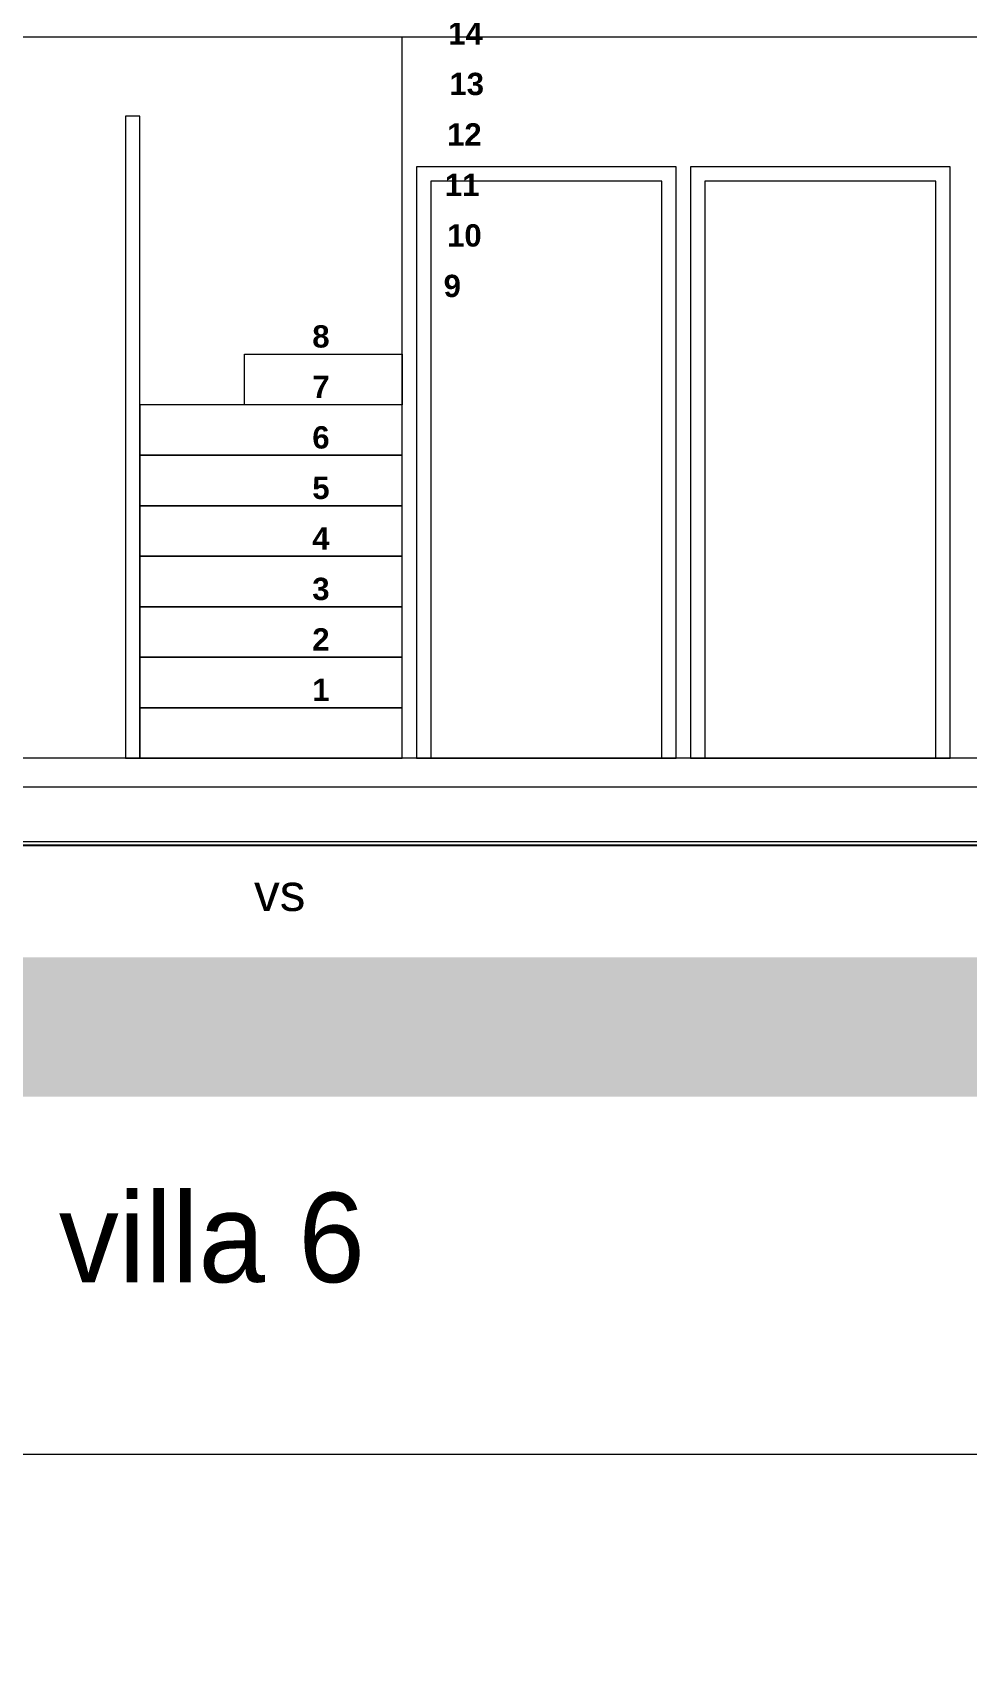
# Model space of a CAD drawing. Header units: metres. Extents: x 1.8 to 61.8, y -53.3 to -11.3.
# Drawn here: x 35.96 to 39.2, y -39.55 to -33.92 of the extents above; entities that cross this region are included whole.
import ezdxf
from ezdxf.enums import TextEntityAlignment as Align

# ---------------------------------------------------------------- set-up
doc = ezdxf.new("R2010")
doc.units = ezdxf.units.M
doc.header["$MEASUREMENT"] = 0
for name, color, linetype in [('Calque commun', 7, 'Continuous'), ('Cotations', 7, 'Continuous'), ('Textes', 7, 'Continuous')]:
    doc.layers.add(name, color=color, linetype=linetype)
doc.styles.add('Arial5', font='arial.ttf', dxfattribs={"height": 0.127566})
doc.styles.add('Arial6', font='arialbd.ttf', dxfattribs={"height": 0.077267})
doc.styles.add('Century Gothic', font='GOTHIC.TTF', dxfattribs={"height": 0.310302})

msp = doc.modelspace()

# ---------------------------------------------------------------- hatches: boundary and pattern name
at = {"layer": 'Calque commun', "linetype": 'Continuous', "lineweight": 18}
msp.add_hatch(color=9, dxfattribs=at).paths.add_polyline_path([(41.8099, -37.6027), (41.8099, -36.5304), (41.1514, -36.5304), (41.1514, -37.1354), (41.1514, -37.3594), (40.9514, -37.3594), (40.9514, -37.1204), (32.3498, -37.1204), (32.3498, -37.3594), (32.1498, -37.3594), (32.1498, -36.6804), (31.4709, -36.6804), (31.4709, -37.6027)])

# ---------------------------------------------------------------- linework, layer by layer
at = {"layer": 'Calque commun', "color": 7, "linetype": 'Continuous', "lineweight": 18}
for p, q in [((32.3498, -33.9304), (40.9514, -33.9304)), ((34.8359, -33.9304), (40.4811, -33.9304)), ((40.9514, -36.4304), (32.4697, -36.4304)), ((41.1514, -36.5304), (32.1498, -36.5304)), ((40.9514, -36.7204), (32.1498, -36.7204))]:
    msp.add_line(p, q, dxfattribs=at)
at = {"layer": 'Calque commun', "color": 3, "linetype": 'ByBlock', "lineweight": -2}
msp.add_line((32.3691, -36.7313), (40.9708, -36.7313), dxfattribs=at)
at = {"layer": 'Cotations', "color": 7, "linetype": 'Continuous', "lineweight": 9}
msp.add_line((51.4434, -38.8432), (1.7636, -38.8432), dxfattribs=at)

# ---------------------------------------------------------------- texts
at = {"layer": 'Calque commun', "color": 5, "linetype": 'ByBlock', "lineweight": -2, "style": 'Arial6'}
for s, height, p in [('14', 0.07727, (37.3985, -33.9804)), ('13', 0.07727, (37.4025, -34.1554)), ('12', 0.07727, (37.3945, -34.3304)), ('11', 0.07727, (37.3866, -34.5054)), ('10', 0.07727, (37.3945, -34.6804)), ('9', 0.0773, (37.3826, -34.8554)), ('8', 0.0773, (36.9272, -35.0304)), ('7', 0.0773, (36.9272, -35.2054)), ('6', 0.0773, (36.9272, -35.3804)), ('5', 0.0773, (36.9272, -35.5554)), ('4', 0.0773, (36.9272, -35.7304)), ('3', 0.0773, (36.9272, -35.9054)), ('2', 0.0773, (36.9272, -36.0804)), ('1', 0.0773, (36.9272, -36.2554))]:
    msp.add_text(s, height=height, dxfattribs=at).set_placement(p, align=Align.BOTTOM_LEFT)
at = {"layer": 'Textes', "color": 3, "linetype": 'ByBlock', "lineweight": -2, "style": 'Arial5'}
msp.add_text('vs', height=0.12757, dxfattribs=at).set_placement((36.7253, -36.998), align=Align.BOTTOM_LEFT)
at = {"layer": 'Textes', "color": 5, "linetype": 'ByBlock', "lineweight": -2, "style": 'Century Gothic'}
msp.add_text('villa 6', height=0.3103, dxfattribs=at).set_placement((36.0488, -38.3394), align=Align.BOTTOM_LEFT)

# ---------------------------------------------------------------- meshes
at = {"layer": 'Calque commun', "color": 7, "linetype": 'Continuous', "lineweight": 9}
mesh = msp.add_polyface(dxfattribs=at)
corners = [(61.7636, -11.3086), (1.7636, -11.3086), (1.7636, -53.3086), (61.7636, -53.3086)]
mesh.append_faces([[corners[k] for k in face] for face in [(0, 1, 2, 3)]], dxfattribs={"color": 7})
at = {"layer": 'Calque commun', "color": 20, "linetype": 'Continuous', "lineweight": 9}
mesh = msp.add_polyface(dxfattribs=at)
corners = [(37.2385, -33.9304), (40.8314, -33.9304), (40.8314, -36.4304), (37.2385, -36.4304)]
mesh.append_faces([[corners[k] for k in face] for face in [(0, 1, 2, 3)]], dxfattribs={"color": 20})
mesh = msp.add_polyface(dxfattribs=at)
corners = [(36.3298, -34.2054), (36.2798, -34.2054), (36.2798, -36.4304), (36.3298, -36.4304)]
mesh.append_faces([[corners[k] for k in face] for face in [(0, 1, 2, 3)]], dxfattribs={"color": 20})
mesh = msp.add_polyface(dxfattribs=at)
corners = [(38.1885, -34.3804), (37.2885, -34.3804), (37.2885, -36.4304), (38.1885, -36.4304)]
mesh.append_faces([[corners[k] for k in face] for face in [(0, 1, 2, 3)]], dxfattribs={"color": 20})
mesh = msp.add_polyface(dxfattribs=at)
corners = [(39.1385, -34.3804), (38.2385, -34.3804), (38.2385, -36.4304), (39.1385, -36.4304)]
mesh.append_faces([[corners[k] for k in face] for face in [(0, 1, 2, 3)]], dxfattribs={"color": 20})
mesh = msp.add_polyface(dxfattribs=at)
corners = [(36.6918, -35.0304), (37.2385, -35.0304), (37.2385, -35.2054), (36.6918, -35.2054)]
mesh.append_faces([[corners[k] for k in face] for face in [(0, 1, 2, 3)]], dxfattribs={"color": 20})
mesh = msp.add_polyface(dxfattribs=at)
corners = [(37.2385, -35.2054), (36.3298, -35.2054), (36.3298, -35.3804), (37.2385, -35.3804)]
mesh.append_faces([[corners[k] for k in face] for face in [(0, 1, 2, 3)]], dxfattribs={"color": 20})
mesh = msp.add_polyface(dxfattribs=at)
corners = [(37.2385, -35.3804), (36.3298, -35.3804), (36.3298, -35.5554), (37.2385, -35.5554)]
mesh.append_faces([[corners[k] for k in face] for face in [(0, 1, 2, 3)]], dxfattribs={"color": 20})
mesh = msp.add_polyface(dxfattribs=at)
corners = [(37.2385, -35.5554), (36.3298, -35.5554), (36.3298, -35.7304), (37.2385, -35.7304)]
mesh.append_faces([[corners[k] for k in face] for face in [(0, 1, 2, 3)]], dxfattribs={"color": 20})
mesh = msp.add_polyface(dxfattribs=at)
corners = [(37.2385, -35.7304), (36.3298, -35.7304), (36.3298, -35.9054), (37.2385, -35.9054)]
mesh.append_faces([[corners[k] for k in face] for face in [(0, 1, 2, 3)]], dxfattribs={"color": 20})
mesh = msp.add_polyface(dxfattribs=at)
corners = [(37.2385, -35.9054), (36.3298, -35.9054), (36.3298, -36.0804), (37.2385, -36.0804)]
mesh.append_faces([[corners[k] for k in face] for face in [(0, 1, 2, 3)]], dxfattribs={"color": 20})
mesh = msp.add_polyface(dxfattribs=at)
corners = [(37.2385, -36.0804), (36.3298, -36.0804), (36.3298, -36.2554), (37.2385, -36.2554)]
mesh.append_faces([[corners[k] for k in face] for face in [(0, 1, 2, 3)]], dxfattribs={"color": 20})
mesh = msp.add_polyface(dxfattribs=at)
corners = [(37.2385, -36.2554), (36.3298, -36.2554), (36.3298, -36.4304), (37.2385, -36.4304)]
mesh.append_faces([[corners[k] for k in face] for face in [(0, 1, 2, 3)]], dxfattribs={"color": 20})
at = {"layer": 'Cotations', "color": 20, "linetype": 'Continuous', "lineweight": 9}
mesh = msp.add_polyface(dxfattribs=at)
corners = [(38.1385, -34.4304), (37.3385, -34.4304), (37.3385, -36.4304), (38.1385, -36.4304)]
mesh.append_faces([[corners[k] for k in face] for face in [(0, 1, 2, 3)]], dxfattribs={"color": 20})
mesh = msp.add_polyface(dxfattribs=at)
corners = [(39.0885, -34.4304), (38.2885, -34.4304), (38.2885, -36.4304), (39.0885, -36.4304)]
mesh.append_faces([[corners[k] for k in face] for face in [(0, 1, 2, 3)]], dxfattribs={"color": 20})

doc.saveas('drawing.dxf')
